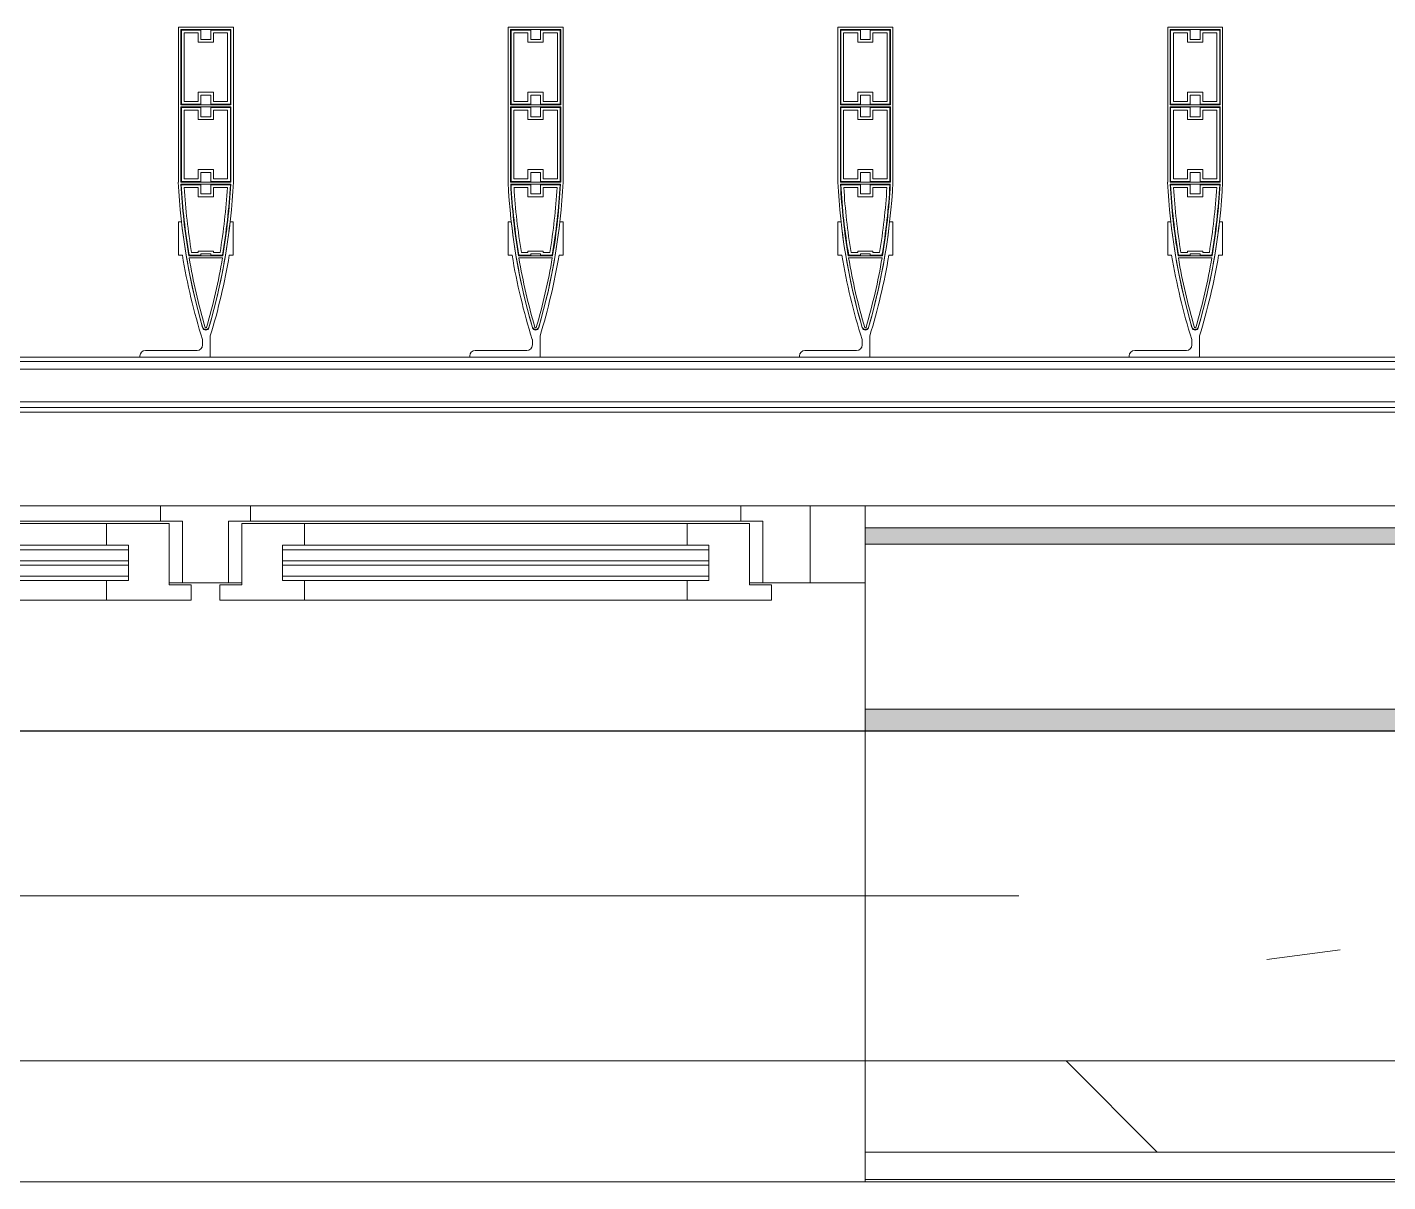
# Model space of a CAD drawing. Header units: millimetres. Extents: x 48966 to 155647, y -43515 to 26217.
# Drawn here: x 73069 to 74307, y 23457 to 24507 of the extents above; entities that cross this region are included whole.
import ezdxf

# ---------------------------------------------------------------- set-up
doc = ezdxf.new("R2010")
doc.units = ezdxf.units.MM
doc.linetypes.add('Осевые', pattern=[6350, 1270, -952.5, 3175, -952.5])
doc.linetypes.add('Сверху', pattern=[793.75, 476.25, -317.5])
for name, color, linetype, lineweight in [('Каркас_Импост', 7, 'Continuous', 9), ('Обобщенные модели', 7, 'Continuous', 9), ('Обобщенные модели-1', 7, 'Continuous', 18), ('Общие ребра', 7, 'Continuous', 9), ('Окна', 7, 'Continuous', 9), ('Окна-2', 7, 'Сверху', 9), ('Оси-2', 7, 'Осевые', 9), ('Остекление', 7, 'Continuous', 9), ('Перекрытия', 7, 'Continuous', 9), ('Стены', 7, 'Continuous', 9), ('Стены-1', 7, 'Continuous', 18), ('Штриховка разреза-1', 7, 'Continuous', 9)]:
    doc.layers.add(name, color=color, linetype=linetype, lineweight=lineweight)
doc.layers.add('Окна-1', color=7, linetype='Continuous', lineweight=9, true_color=0x804000)
doc.layers.add('Штриховка разреза-2', color=7, linetype='Continuous', lineweight=9, true_color=0x787878)
pattern_1 = [(0, (0, 0), (812.8, 203.2), [67.056, -542.544, 67.056, -542.544, -3251.2]), (0, (0, 0), (812.8, 203.2), [-1219.2, 67.056, -1152.144, 67.056, -542.544, -1422.4]), (0, (0, 0), (812.8, 203.2), [-3048, 67.056, -339.344, 67.056, -948.944]), (120, (304.8, 101.6), (-582.37636, 602.30545), [67.056, -542.544, 67.056, -542.544, -3251.2]), (120, (304.8, 101.6), (-582.37636, 602.30545), [-1219.2, 67.056, -1152.144, 67.056, -542.544, -1422.4]), (120, (304.8, 101.6), (-582.37636, 602.30545), [-3048, 67.056, -339.344, 67.056, -948.944]), (240, (406.4, 508), (-230.42364, -805.50545), [67.056, -542.544, 67.056, -542.544, -3251.2]), (240, (406.4, 508), (-230.42364, -805.50545), [-1219.2, 67.056, -1152.144, 67.056, -542.544, -1422.4]), (240, (406.4, 508), (-230.42364, -805.50545), [-3048, 67.056, -339.344, 67.056, -948.944])]

# ---------------------------------------------------------------- blocks, each defined once
blk = doc.blocks.new('Обвязочная балка 1 - Обвязочная балка 1-1451838-План 5-го этажа на отм_ _12_600')
at = {"layer": 'Обобщенные модели'}
for p, q in [((116781.7, 24196.1), (60831.6, 24196.1)), ((60831.6, 24166.3), (116781.7, 24166.3))]:
    blk.add_line(p, q, dxfattribs=at)
at = {"layer": 'Обобщенные модели-1'}
for p, q in [((116781.7, 24207.1), (60831.6, 24207.1)), ((60831.6, 24203.1), (116781.7, 24203.1)), ((116781.7, 24161.1), (60831.6, 24161.1)), ((60831.6, 24157.1), (116781.7, 24157.1))]:
    blk.add_line(p, q, dxfattribs=at)
blk = doc.blocks.new('Профиль ламели30 - Профиль ламели-1459959-План 5-го этажа на отм_ _12_600')
at = {"layer": 'Обобщенные модели-1'}
for p, q in [((70906.9, 24507.1), (70906.9, 24366.2)), ((70956.9, 24507.1), (70906.9, 24507.1)), ((70909.1, 24436.5), (70909.1, 24504.9)), ((70909.1, 24504.9), (70954.7, 24504.9)), ((70927.4, 24504.4), (70909.6, 24504.4)), ((70909.6, 24504.4), (70909.6, 24437)), ((70912.1, 24439.5), (70912.1, 24501.9)), ((70912.1, 24501.9), (70924.9, 24501.9)), ((70924.9, 24501.9), (70924.9, 24493.5)), ((70927.4, 24496), (70927.4, 24504.4)), ((70936.3, 24496), (70927.4, 24496)), ((70954.2, 24504.4), (70936.3, 24504.4)), ((70936.3, 24504.4), (70936.3, 24496)), ((70938.8, 24493.5), (70938.8, 24501.9)), ((70938.8, 24501.9), (70951.7, 24501.9)), ((70951.7, 24501.9), (70951.7, 24439.5)), ((70954.2, 24437), (70954.2, 24504.4)), ((70954.7, 24504.9), (70954.7, 24436.5)), ((70956.9, 24366.2), (70956.9, 24507.1)), ((70924.9, 24493.5), (70938.8, 24493.5)), ((70938.8, 24447.9), (70924.9, 24447.9)), ((70924.9, 24447.9), (70924.9, 24439.5)), ((70938.8, 24439.5), (70938.8, 24447.9)), ((70954.7, 24436.5), (70909.1, 24436.5)), ((70909.1, 24434.6), (70954.7, 24434.6)), ((70909.1, 24366.2), (70909.1, 24434.6)), ((70909.6, 24437), (70927.4, 24437)), ((70927.4, 24434.1), (70909.6, 24434.1)), ((70909.6, 24434.1), (70909.6, 24366.7)), ((70924.9, 24439.5), (70912.1, 24439.5)), ((70927.4, 24437), (70927.4, 24445.4)), ((70927.4, 24445.4), (70936.3, 24445.4)), ((70927.4, 24425.7), (70927.4, 24434.1)), ((70936.3, 24445.4), (70936.3, 24437)), ((70936.3, 24437), (70954.2, 24437)), ((70954.2, 24434.1), (70936.3, 24434.1)), ((70936.3, 24434.1), (70936.3, 24425.7)), ((70951.7, 24439.5), (70938.8, 24439.5)), ((70954.2, 24366.7), (70954.2, 24434.1)), ((70954.7, 24434.6), (70954.7, 24366.2)), ((70912.1, 24369.2), (70912.1, 24431.6)), ((70912.1, 24431.6), (70924.9, 24431.6)), ((70924.9, 24431.6), (70924.9, 24423.2)), ((70924.9, 24423.2), (70938.8, 24423.2)), ((70936.3, 24425.7), (70927.4, 24425.7)), ((70938.8, 24423.2), (70938.8, 24431.6)), ((70938.8, 24431.6), (70951.7, 24431.6)), ((70951.7, 24431.6), (70951.7, 24369.2)), ((70938.8, 24377.6), (70924.9, 24377.6)), ((70924.9, 24377.6), (70924.9, 24369.2)), ((70927.4, 24366.7), (70927.4, 24375.1)), ((70927.4, 24375.1), (70936.3, 24375.1)), ((70936.3, 24375.1), (70936.3, 24366.7)), ((70938.8, 24369.2), (70938.8, 24377.6)), ((70954.7, 24366.2), (70909.1, 24366.2)), ((70909.1, 24364.3), (70954.6, 24364.3)), ((70909.6, 24366.7), (70927.4, 24366.7)), ((70927.4, 24363.8), (70909.6, 24363.8)), ((70924.9, 24369.2), (70912.1, 24369.2)), ((70912.2, 24361.3), (70924.9, 24361.3)), ((70924.9, 24361.3), (70924.9, 24352.9)), ((70927.4, 24355.4), (70927.4, 24363.8)), ((70936.3, 24366.7), (70954.2, 24366.7)), ((70954.2, 24363.8), (70936.3, 24363.8)), ((70936.3, 24363.8), (70936.3, 24355.4)), ((70951.7, 24369.2), (70938.8, 24369.2)), ((70938.8, 24352.9), (70938.8, 24361.3)), ((70938.8, 24361.3), (70951.5, 24361.3)), ((70924.9, 24352.9), (70938.8, 24352.9)), ((70936.3, 24355.4), (70927.4, 24355.4)), ((70909.8, 24330.1), (70906.9, 24330.1)), ((70906.9, 24330.1), (70906.9, 24299.7)), ((70956.8, 24330.1), (70953.9, 24330.1)), ((70956.8, 24299.7), (70956.8, 24330.1)), ((70906.9, 24299.7), (70910.5, 24299.7)), ((70947.4, 24299.2), (70916.3, 24299.2)), ((70916.6, 24297.3), (70947.1, 24297.3)), ((70916.8, 24299.7), (70927.4, 24299.7)), ((70924.9, 24302.2), (70918.9, 24302.2)), ((70938.8, 24303.5), (70924.9, 24303.5)), ((70924.9, 24303.5), (70924.9, 24302.2)), ((70927.4, 24299.7), (70927.4, 24301)), ((70927.4, 24301), (70936.3, 24301)), ((70936.3, 24301), (70936.3, 24299.7)), ((70936.3, 24299.7), (70946.9, 24299.7)), ((70938.8, 24302.2), (70938.8, 24303.5)), ((70944.8, 24302.2), (70938.8, 24302.2)), ((70953.2, 24299.7), (70956.8, 24299.7)), ((70928.9, 24223), (70928.9, 24218.1)), ((70935.9, 24207.1), (70935.9, 24226.3)), ((70923.9, 24213.1), (70876.9, 24213.1)), ((70871.9, 24208.1), (70871.9, 24207.1)), ((70871.9, 24207.1), (70935.9, 24207.1))]:
    blk.add_line(p, q, dxfattribs=at)
for centre, radius, start, end in [((71480.6, 24394.6), 574.5, 182.8338, 196.2258), ((71480.7, 24394.3), 572.3, 183.0109, 189.5715), ((71480.4, 24395.9), 571.8, 183.2193, 189.6867), ((71480.5, 24395.6), 569.3, 183.4571, 189.4457), ((70383.1, 24394.6), 574.5, 343.7742, 357.1662), ((70383.2, 24395.6), 569.3, 350.5543, 356.5429), ((70383.3, 24395.9), 571.8, 350.3133, 356.7807), ((70383, 24394.3), 572.3, 350.4285, 356.9891), ((71480.6, 24394.6), 574.5, 186.4465, 196.2576), ((70383.1, 24394.6), 574.5, 343.7424, 353.5535), ((71477.1, 24394.6), 574.5, 189.5084, 197.3712), ((71449, 24386.8), 539.8, 189.5428, 196.4344), ((70414.7, 24386.8), 539.8, 343.5656, 350.4572), ((70386.6, 24394.6), 574.5, 342.9661, 350.4916), ((70931.9, 24235.1), 3, 200, 340), ((70931.9, 24234.5), 2.84, 196.2576, 343.7424), ((70931.9, 24234.2), 0.645, 196.4344, 343.5656), ((70876.9, 24208.1), 5, 90, 180), ((70923.9, 24218.1), 5, 270, 0)]:
    blk.add_arc(centre, radius, start, end, dxfattribs=at)
blk = doc.blocks.new('Профиль ламели31 - Профиль ламели-1460224-План 5-го этажа на отм_ _12_600')
at = {"layer": 'Обобщенные модели-1'}
for p, q in [((71206.9, 24507.1), (71206.9, 24366.2)), ((71256.9, 24507.1), (71206.9, 24507.1)), ((71209.1, 24436.5), (71209.1, 24504.9)), ((71209.1, 24504.9), (71254.7, 24504.9)), ((71227.4, 24504.4), (71209.6, 24504.4)), ((71209.6, 24504.4), (71209.6, 24437)), ((71212.1, 24439.5), (71212.1, 24501.9)), ((71212.1, 24501.9), (71224.9, 24501.9)), ((71224.9, 24501.9), (71224.9, 24493.5)), ((71227.4, 24496), (71227.4, 24504.4)), ((71236.3, 24496), (71227.4, 24496)), ((71254.2, 24504.4), (71236.3, 24504.4)), ((71236.3, 24504.4), (71236.3, 24496)), ((71238.8, 24493.5), (71238.8, 24501.9)), ((71238.8, 24501.9), (71251.7, 24501.9)), ((71251.7, 24501.9), (71251.7, 24439.5)), ((71254.2, 24437), (71254.2, 24504.4)), ((71254.7, 24504.9), (71254.7, 24436.5)), ((71256.9, 24366.2), (71256.9, 24507.1)), ((71224.9, 24493.5), (71238.8, 24493.5)), ((71238.8, 24447.9), (71224.9, 24447.9)), ((71224.9, 24447.9), (71224.9, 24439.5)), ((71238.8, 24439.5), (71238.8, 24447.9)), ((71254.7, 24436.5), (71209.1, 24436.5)), ((71209.1, 24434.6), (71254.7, 24434.6)), ((71209.1, 24366.2), (71209.1, 24434.6)), ((71209.6, 24437), (71227.4, 24437)), ((71227.4, 24434.1), (71209.6, 24434.1)), ((71209.6, 24434.1), (71209.6, 24366.7)), ((71224.9, 24439.5), (71212.1, 24439.5)), ((71227.4, 24437), (71227.4, 24445.4)), ((71227.4, 24445.4), (71236.3, 24445.4)), ((71227.4, 24425.7), (71227.4, 24434.1)), ((71236.3, 24445.4), (71236.3, 24437)), ((71236.3, 24437), (71254.2, 24437)), ((71254.2, 24434.1), (71236.3, 24434.1)), ((71236.3, 24434.1), (71236.3, 24425.7)), ((71251.7, 24439.5), (71238.8, 24439.5)), ((71254.2, 24366.7), (71254.2, 24434.1)), ((71254.7, 24434.6), (71254.7, 24366.2)), ((71212.1, 24369.2), (71212.1, 24431.6)), ((71212.1, 24431.6), (71224.9, 24431.6)), ((71224.9, 24431.6), (71224.9, 24423.2)), ((71224.9, 24423.2), (71238.8, 24423.2)), ((71236.3, 24425.7), (71227.4, 24425.7)), ((71238.8, 24423.2), (71238.8, 24431.6)), ((71238.8, 24431.6), (71251.7, 24431.6)), ((71251.7, 24431.6), (71251.7, 24369.2)), ((71238.8, 24377.6), (71224.9, 24377.6)), ((71224.9, 24377.6), (71224.9, 24369.2)), ((71227.4, 24366.7), (71227.4, 24375.1)), ((71227.4, 24375.1), (71236.3, 24375.1)), ((71236.3, 24375.1), (71236.3, 24366.7)), ((71238.8, 24369.2), (71238.8, 24377.6)), ((71254.7, 24366.2), (71209.1, 24366.2)), ((71209.1, 24364.3), (71254.6, 24364.3)), ((71209.6, 24366.7), (71227.4, 24366.7)), ((71227.4, 24363.8), (71209.6, 24363.8)), ((71224.9, 24369.2), (71212.1, 24369.2)), ((71212.2, 24361.3), (71224.9, 24361.3)), ((71224.9, 24361.3), (71224.9, 24352.9)), ((71227.4, 24355.4), (71227.4, 24363.8)), ((71236.3, 24366.7), (71254.2, 24366.7)), ((71254.2, 24363.8), (71236.3, 24363.8)), ((71236.3, 24363.8), (71236.3, 24355.4)), ((71251.7, 24369.2), (71238.8, 24369.2)), ((71238.8, 24352.9), (71238.8, 24361.3)), ((71238.8, 24361.3), (71251.5, 24361.3)), ((71224.9, 24352.9), (71238.8, 24352.9)), ((71236.3, 24355.4), (71227.4, 24355.4)), ((71209.8, 24330.1), (71206.9, 24330.1)), ((71206.9, 24330.1), (71206.9, 24299.7)), ((71256.8, 24330.1), (71253.9, 24330.1)), ((71256.8, 24299.7), (71256.8, 24330.1)), ((71206.9, 24299.7), (71210.5, 24299.7)), ((71247.4, 24299.2), (71216.3, 24299.2)), ((71216.6, 24297.3), (71247.1, 24297.3)), ((71216.8, 24299.7), (71227.4, 24299.7)), ((71224.9, 24302.2), (71218.9, 24302.2)), ((71238.8, 24303.5), (71224.9, 24303.5)), ((71224.9, 24303.5), (71224.9, 24302.2)), ((71227.4, 24299.7), (71227.4, 24301)), ((71227.4, 24301), (71236.3, 24301)), ((71236.3, 24301), (71236.3, 24299.7)), ((71236.3, 24299.7), (71246.9, 24299.7)), ((71238.8, 24302.2), (71238.8, 24303.5)), ((71244.8, 24302.2), (71238.8, 24302.2)), ((71253.2, 24299.7), (71256.8, 24299.7)), ((71228.9, 24223), (71228.9, 24218.1)), ((71235.9, 24207.1), (71235.9, 24226.3)), ((71223.9, 24213.1), (71176.9, 24213.1)), ((71171.9, 24208.1), (71171.9, 24207.1)), ((71171.9, 24207.1), (71235.9, 24207.1))]:
    blk.add_line(p, q, dxfattribs=at)
for centre, radius, start, end in [((71780.6, 24394.6), 574.5, 182.8338, 196.2258), ((71780.7, 24394.3), 572.3, 183.0109, 189.5715), ((71780.4, 24395.9), 571.8, 183.2193, 189.6867), ((71780.5, 24395.6), 569.3, 183.4571, 189.4457), ((70683.1, 24394.6), 574.5, 343.7742, 357.1662), ((70683.2, 24395.6), 569.3, 350.5543, 356.5429), ((70683.3, 24395.9), 571.8, 350.3133, 356.7807), ((70683, 24394.3), 572.3, 350.4285, 356.9891), ((71780.6, 24394.6), 574.5, 186.4465, 196.2576), ((70683.1, 24394.6), 574.5, 343.7424, 353.5535), ((71777.1, 24394.6), 574.5, 189.5084, 197.3712), ((71749, 24386.8), 539.8, 189.5428, 196.4344), ((70714.7, 24386.8), 539.8, 343.5656, 350.4572), ((70686.6, 24394.6), 574.5, 342.9661, 350.4916), ((71231.9, 24235.1), 3, 200, 340), ((71231.9, 24234.5), 2.84, 196.2576, 343.7424), ((71231.9, 24234.2), 0.645, 196.4344, 343.5656), ((71176.9, 24208.1), 5, 90, 180), ((71223.9, 24218.1), 5, 270, 0)]:
    blk.add_arc(centre, radius, start, end, dxfattribs=at)
blk = doc.blocks.new('Профиль ламели32 - Профиль ламели-1460489-План 5-го этажа на отм_ _12_600')
at = {"layer": 'Обобщенные модели-1'}
for p, q in [((71506.9, 24507.1), (71506.9, 24366.2)), ((71556.9, 24507.1), (71506.9, 24507.1)), ((71509.1, 24436.5), (71509.1, 24504.9)), ((71509.1, 24504.9), (71554.7, 24504.9)), ((71527.4, 24504.4), (71509.6, 24504.4)), ((71509.6, 24504.4), (71509.6, 24437)), ((71512.1, 24439.5), (71512.1, 24501.9)), ((71512.1, 24501.9), (71524.9, 24501.9)), ((71524.9, 24501.9), (71524.9, 24493.5)), ((71527.4, 24496), (71527.4, 24504.4)), ((71536.3, 24496), (71527.4, 24496)), ((71554.2, 24504.4), (71536.3, 24504.4)), ((71536.3, 24504.4), (71536.3, 24496)), ((71538.8, 24493.5), (71538.8, 24501.9)), ((71538.8, 24501.9), (71551.7, 24501.9)), ((71551.7, 24501.9), (71551.7, 24439.5)), ((71554.2, 24437), (71554.2, 24504.4)), ((71554.7, 24504.9), (71554.7, 24436.5)), ((71556.9, 24366.2), (71556.9, 24507.1)), ((71524.9, 24493.5), (71538.8, 24493.5)), ((71538.8, 24447.9), (71524.9, 24447.9)), ((71524.9, 24447.9), (71524.9, 24439.5)), ((71538.8, 24439.5), (71538.8, 24447.9)), ((71554.7, 24436.5), (71509.1, 24436.5)), ((71509.1, 24434.6), (71554.7, 24434.6)), ((71509.1, 24366.2), (71509.1, 24434.6)), ((71509.6, 24437), (71527.4, 24437)), ((71527.4, 24434.1), (71509.6, 24434.1)), ((71509.6, 24434.1), (71509.6, 24366.7)), ((71524.9, 24439.5), (71512.1, 24439.5)), ((71527.4, 24437), (71527.4, 24445.4)), ((71527.4, 24445.4), (71536.3, 24445.4)), ((71527.4, 24425.7), (71527.4, 24434.1)), ((71536.3, 24445.4), (71536.3, 24437)), ((71536.3, 24437), (71554.2, 24437)), ((71554.2, 24434.1), (71536.3, 24434.1)), ((71536.3, 24434.1), (71536.3, 24425.7)), ((71551.7, 24439.5), (71538.8, 24439.5)), ((71554.2, 24366.7), (71554.2, 24434.1)), ((71554.7, 24434.6), (71554.7, 24366.2)), ((71512.1, 24369.2), (71512.1, 24431.6)), ((71512.1, 24431.6), (71524.9, 24431.6)), ((71524.9, 24431.6), (71524.9, 24423.2)), ((71524.9, 24423.2), (71538.8, 24423.2)), ((71536.3, 24425.7), (71527.4, 24425.7)), ((71538.8, 24423.2), (71538.8, 24431.6)), ((71538.8, 24431.6), (71551.7, 24431.6)), ((71551.7, 24431.6), (71551.7, 24369.2)), ((71538.8, 24377.6), (71524.9, 24377.6)), ((71524.9, 24377.6), (71524.9, 24369.2)), ((71527.4, 24366.7), (71527.4, 24375.1)), ((71527.4, 24375.1), (71536.3, 24375.1)), ((71536.3, 24375.1), (71536.3, 24366.7)), ((71538.8, 24369.2), (71538.8, 24377.6)), ((71554.7, 24366.2), (71509.1, 24366.2)), ((71509.1, 24364.3), (71554.6, 24364.3)), ((71509.6, 24366.7), (71527.4, 24366.7)), ((71527.4, 24363.8), (71509.6, 24363.8)), ((71524.9, 24369.2), (71512.1, 24369.2)), ((71512.2, 24361.3), (71524.9, 24361.3)), ((71524.9, 24361.3), (71524.9, 24352.9)), ((71527.4, 24355.4), (71527.4, 24363.8)), ((71536.3, 24366.7), (71554.2, 24366.7)), ((71554.2, 24363.8), (71536.3, 24363.8)), ((71536.3, 24363.8), (71536.3, 24355.4)), ((71551.7, 24369.2), (71538.8, 24369.2)), ((71538.8, 24352.9), (71538.8, 24361.3)), ((71538.8, 24361.3), (71551.5, 24361.3)), ((71524.9, 24352.9), (71538.8, 24352.9)), ((71536.3, 24355.4), (71527.4, 24355.4)), ((71509.8, 24330.1), (71506.9, 24330.1)), ((71506.9, 24330.1), (71506.9, 24299.7)), ((71556.8, 24330.1), (71553.9, 24330.1)), ((71556.8, 24299.7), (71556.8, 24330.1)), ((71506.9, 24299.7), (71510.5, 24299.7)), ((71547.4, 24299.2), (71516.3, 24299.2)), ((71516.6, 24297.3), (71547.1, 24297.3)), ((71516.8, 24299.7), (71527.4, 24299.7)), ((71524.9, 24302.2), (71518.9, 24302.2)), ((71538.8, 24303.5), (71524.9, 24303.5)), ((71524.9, 24303.5), (71524.9, 24302.2)), ((71527.4, 24299.7), (71527.4, 24301)), ((71527.4, 24301), (71536.3, 24301)), ((71536.3, 24301), (71536.3, 24299.7)), ((71536.3, 24299.7), (71546.9, 24299.7)), ((71538.8, 24302.2), (71538.8, 24303.5)), ((71544.8, 24302.2), (71538.8, 24302.2)), ((71553.2, 24299.7), (71556.8, 24299.7)), ((71528.9, 24223), (71528.9, 24218.1)), ((71535.9, 24207.1), (71535.9, 24226.3)), ((71523.9, 24213.1), (71476.9, 24213.1)), ((71471.9, 24208.1), (71471.9, 24207.1)), ((71471.9, 24207.1), (71535.9, 24207.1))]:
    blk.add_line(p, q, dxfattribs=at)
for centre, radius, start, end in [((72080.6, 24394.6), 574.5, 182.8338, 196.2258), ((72080.7, 24394.3), 572.3, 183.0109, 189.5715), ((72080.4, 24395.9), 571.8, 183.2193, 189.6867), ((72080.5, 24395.6), 569.3, 183.4571, 189.4457), ((70983.1, 24394.6), 574.5, 343.7742, 357.1662), ((70983.2, 24395.6), 569.3, 350.5543, 356.5429), ((70983.3, 24395.9), 571.8, 350.3133, 356.7807), ((70983, 24394.3), 572.3, 350.4285, 356.9891), ((72080.6, 24394.6), 574.5, 186.4465, 196.2576), ((70983.1, 24394.6), 574.5, 343.7424, 353.5535), ((72077.1, 24394.6), 574.5, 189.5084, 197.3712), ((72049, 24386.8), 539.8, 189.5428, 196.4344), ((71014.7, 24386.8), 539.8, 343.5656, 350.4572), ((70986.6, 24394.6), 574.5, 342.9661, 350.4916), ((71531.9, 24235.1), 3, 200, 340), ((71531.9, 24234.5), 2.84, 196.2576, 343.7424), ((71531.9, 24234.2), 0.645, 196.4344, 343.5656), ((71476.9, 24208.1), 5, 90, 180), ((71523.9, 24218.1), 5, 270, 0)]:
    blk.add_arc(centre, radius, start, end, dxfattribs=at)
blk = doc.blocks.new('Профиль ламели33 - Профиль ламели-1460754-План 5-го этажа на отм_ _12_600')
at = {"layer": 'Обобщенные модели-1'}
for p, q in [((71806.9, 24507.1), (71806.9, 24366.2)), ((71856.9, 24507.1), (71806.9, 24507.1)), ((71809.1, 24436.5), (71809.1, 24504.9)), ((71809.1, 24504.9), (71854.7, 24504.9)), ((71827.4, 24504.4), (71809.6, 24504.4)), ((71809.6, 24504.4), (71809.6, 24437)), ((71812.1, 24439.5), (71812.1, 24501.9)), ((71812.1, 24501.9), (71824.9, 24501.9)), ((71824.9, 24501.9), (71824.9, 24493.5)), ((71827.4, 24496), (71827.4, 24504.4)), ((71836.3, 24496), (71827.4, 24496)), ((71854.2, 24504.4), (71836.3, 24504.4)), ((71836.3, 24504.4), (71836.3, 24496)), ((71838.8, 24493.5), (71838.8, 24501.9)), ((71838.8, 24501.9), (71851.7, 24501.9)), ((71851.7, 24501.9), (71851.7, 24439.5)), ((71854.2, 24437), (71854.2, 24504.4)), ((71854.7, 24504.9), (71854.7, 24436.5)), ((71856.9, 24366.2), (71856.9, 24507.1)), ((71824.9, 24493.5), (71838.8, 24493.5)), ((71838.8, 24447.9), (71824.9, 24447.9)), ((71824.9, 24447.9), (71824.9, 24439.5)), ((71838.8, 24439.5), (71838.8, 24447.9)), ((71854.7, 24436.5), (71809.1, 24436.5)), ((71809.1, 24434.6), (71854.7, 24434.6)), ((71809.1, 24366.2), (71809.1, 24434.6)), ((71809.6, 24437), (71827.4, 24437)), ((71827.4, 24434.1), (71809.6, 24434.1)), ((71809.6, 24434.1), (71809.6, 24366.7)), ((71824.9, 24439.5), (71812.1, 24439.5)), ((71827.4, 24437), (71827.4, 24445.4)), ((71827.4, 24445.4), (71836.3, 24445.4)), ((71827.4, 24425.7), (71827.4, 24434.1)), ((71836.3, 24445.4), (71836.3, 24437)), ((71836.3, 24437), (71854.2, 24437)), ((71854.2, 24434.1), (71836.3, 24434.1)), ((71836.3, 24434.1), (71836.3, 24425.7)), ((71851.7, 24439.5), (71838.8, 24439.5)), ((71854.2, 24366.7), (71854.2, 24434.1)), ((71854.7, 24434.6), (71854.7, 24366.2)), ((71812.1, 24369.2), (71812.1, 24431.6)), ((71812.1, 24431.6), (71824.9, 24431.6)), ((71824.9, 24431.6), (71824.9, 24423.2)), ((71824.9, 24423.2), (71838.8, 24423.2)), ((71836.3, 24425.7), (71827.4, 24425.7)), ((71838.8, 24423.2), (71838.8, 24431.6)), ((71838.8, 24431.6), (71851.7, 24431.6)), ((71851.7, 24431.6), (71851.7, 24369.2)), ((71838.8, 24377.6), (71824.9, 24377.6)), ((71824.9, 24377.6), (71824.9, 24369.2)), ((71827.4, 24366.7), (71827.4, 24375.1)), ((71827.4, 24375.1), (71836.3, 24375.1)), ((71836.3, 24375.1), (71836.3, 24366.7)), ((71838.8, 24369.2), (71838.8, 24377.6)), ((71854.7, 24366.2), (71809.1, 24366.2)), ((71809.1, 24364.3), (71854.6, 24364.3)), ((71809.6, 24366.7), (71827.4, 24366.7)), ((71827.4, 24363.8), (71809.6, 24363.8)), ((71824.9, 24369.2), (71812.1, 24369.2)), ((71812.2, 24361.3), (71824.9, 24361.3)), ((71824.9, 24361.3), (71824.9, 24352.9)), ((71827.4, 24355.4), (71827.4, 24363.8)), ((71836.3, 24366.7), (71854.2, 24366.7)), ((71854.2, 24363.8), (71836.3, 24363.8)), ((71836.3, 24363.8), (71836.3, 24355.4)), ((71851.7, 24369.2), (71838.8, 24369.2)), ((71838.8, 24352.9), (71838.8, 24361.3)), ((71838.8, 24361.3), (71851.5, 24361.3)), ((71824.9, 24352.9), (71838.8, 24352.9)), ((71836.3, 24355.4), (71827.4, 24355.4)), ((71809.8, 24330.1), (71806.9, 24330.1)), ((71806.9, 24330.1), (71806.9, 24299.7)), ((71856.8, 24330.1), (71853.9, 24330.1)), ((71856.8, 24299.7), (71856.8, 24330.1)), ((71806.9, 24299.7), (71810.5, 24299.7)), ((71847.4, 24299.2), (71816.3, 24299.2)), ((71816.6, 24297.3), (71847.1, 24297.3)), ((71816.8, 24299.7), (71827.4, 24299.7)), ((71824.9, 24302.2), (71818.9, 24302.2)), ((71838.8, 24303.5), (71824.9, 24303.5)), ((71824.9, 24303.5), (71824.9, 24302.2)), ((71827.4, 24299.7), (71827.4, 24301)), ((71827.4, 24301), (71836.3, 24301)), ((71836.3, 24301), (71836.3, 24299.7)), ((71836.3, 24299.7), (71846.9, 24299.7)), ((71838.8, 24302.2), (71838.8, 24303.5)), ((71844.8, 24302.2), (71838.8, 24302.2)), ((71853.2, 24299.7), (71856.8, 24299.7)), ((71828.9, 24223), (71828.9, 24218.1)), ((71835.9, 24207.1), (71835.9, 24226.3)), ((71823.9, 24213.1), (71776.9, 24213.1)), ((71771.9, 24208.1), (71771.9, 24207.1)), ((71771.9, 24207.1), (71835.9, 24207.1))]:
    blk.add_line(p, q, dxfattribs=at)
for centre, radius, start, end in [((72380.6, 24394.6), 574.5, 182.8338, 196.2258), ((72380.7, 24394.3), 572.3, 183.0109, 189.5715), ((72380.4, 24395.9), 571.8, 183.2193, 189.6867), ((72380.5, 24395.6), 569.3, 183.4571, 189.4457), ((71283.1, 24394.6), 574.5, 343.7742, 357.1662), ((71283.2, 24395.6), 569.3, 350.5543, 356.5429), ((71283.3, 24395.9), 571.8, 350.3133, 356.7807), ((71283, 24394.3), 572.3, 350.4285, 356.9891), ((72380.6, 24394.6), 574.5, 186.4465, 196.2576), ((71283.1, 24394.6), 574.5, 343.7424, 353.5535), ((72377.1, 24394.6), 574.5, 189.5084, 197.3712), ((72349, 24386.8), 539.8, 189.5428, 196.4344), ((71314.7, 24386.8), 539.8, 343.5656, 350.4572), ((71286.6, 24394.6), 574.5, 342.9661, 350.4916), ((71831.9, 24235.1), 3, 200, 340), ((71831.9, 24234.5), 2.84, 196.2576, 343.7424), ((71831.9, 24234.2), 0.645, 196.4344, 343.5656), ((71776.9, 24208.1), 5, 90, 180), ((71823.9, 24218.1), 5, 270, 0)]:
    blk.add_arc(centre, radius, start, end, dxfattribs=at)
blk = doc.blocks.new('Окно 2-Распашное - Один переплет с многокамерным стеклопакетом - 30674-99 - ОК-1 1200-1800-V49-План 5-го этажа на отм_ _12_600')
at = {"layer": 'Каркас_Импост'}
for p, q in [((-550, 102.5), (-550, 32.5)), ((-487, 102.5), (-550, 102.5)), ((-487, 88.5), (-487, 102.5)), ((-487, 102.5), (-41, 102.5)), ((-487, 88.5), (-487, 102.5)), ((41, 102.5), (-41, 102.5)), ((-41, 102.5), (-41, 88.5)), ((-41, 88.5), (-41, 102.5)), ((41, 88.5), (41, 102.5)), ((41, 102.5), (487, 102.5)), ((41, 102.5), (41, 88.5)), ((550, 102.5), (487, 102.5)), ((487, 102.5), (487, 88.5)), ((487, 102.5), (487, 88.5)), ((550, 32.5), (550, 102.5)), ((-507, 32.5), (-507, 88.5)), ((-507, 88.5), (-487, 88.5)), ((-21, 88.5), (-507, 88.5)), ((-507, 32.5), (-507, 88.5)), ((-41, 88.5), (-487, 88.5)), ((-41, 88.5), (-21, 88.5)), ((-21, 88.5), (-21, 32.5)), ((-21, 32.5), (-21, 88.5)), ((21, 32.5), (21, 88.5)), ((21, 88.5), (41, 88.5)), ((21, 88.5), (21, 32.5)), ((507, 88.5), (21, 88.5)), ((487, 88.5), (41, 88.5)), ((487, 88.5), (507, 88.5)), ((507, 88.5), (507, 32.5)), ((507, 88.5), (507, 32.5)), ((-438, 86.5), (-495, 86.5)), ((-495, 86.5), (-495, 30.5)), ((-438, 66.5), (-438, 86.5)), ((-90, 86.5), (-438, 86.5)), ((-438, 86.5), (-438, 66.5)), ((-33, 86.5), (-90, 86.5)), ((-90, 86.5), (-90, 66.5)), ((-90, 86.5), (-90, 66.5)), ((-33, 30.5), (-33, 86.5)), ((90, 86.5), (33, 86.5)), ((33, 86.5), (33, 30.5)), ((90, 66.5), (90, 86.5)), ((90, 66.5), (90, 86.5)), ((438, 86.5), (90, 86.5)), ((438, 86.5), (438, 66.5)), ((495, 86.5), (438, 86.5)), ((438, 66.5), (438, 86.5)), ((495, 30.5), (495, 86.5)), ((-458, 34.5), (-458, 66.5)), ((-458, 66.5), (-438, 66.5)), ((-70, 66.5), (-458, 66.5)), ((-458, 66.5), (-458, 34.5)), ((-438, 66.5), (-90, 66.5)), ((-90, 66.5), (-70, 66.5)), ((-70, 66.5), (-70, 34.5)), ((-70, 66.5), (-70, 34.5)), ((70, 34.5), (70, 66.5)), ((70, 66.5), (90, 66.5)), ((458, 66.5), (70, 66.5)), ((70, 34.5), (70, 66.5)), ((90, 66.5), (438, 66.5)), ((438, 66.5), (458, 66.5)), ((458, 66.5), (458, 34.5)), ((458, 34.5), (458, 66.5)), ((-550, 32.5), (-507, 32.5)), ((-495, 30.5), (-515, 30.5)), ((-515, 30.5), (-515, 16.5)), ((-495, 32.5), (-507, 32.5)), ((-438, 34.5), (-458, 34.5)), ((-458, 34.5), (-70, 34.5)), ((-438, 16.5), (-438, 34.5)), ((-90, 34.5), (-438, 34.5)), ((-438, 34.5), (-438, 16.5)), ((-70, 34.5), (-90, 34.5)), ((-90, 34.5), (-90, 16.5)), ((-90, 34.5), (-90, 16.5)), ((-21, 32.5), (-33, 32.5)), ((-13, 30.5), (-33, 30.5)), ((-21, 32.5), (21, 32.5)), ((-13, 16.5), (-13, 30.5)), ((33, 30.5), (13, 30.5)), ((13, 30.5), (13, 16.5)), ((33, 32.5), (21, 32.5)), ((90, 34.5), (70, 34.5)), ((70, 34.5), (458, 34.5)), ((90, 16.5), (90, 34.5)), ((90, 16.5), (90, 34.5)), ((438, 34.5), (90, 34.5)), ((458, 34.5), (438, 34.5)), ((438, 34.5), (438, 16.5)), ((438, 16.5), (438, 34.5)), ((507, 32.5), (495, 32.5)), ((515, 30.5), (495, 30.5)), ((507, 32.5), (550, 32.5)), ((515, 16.5), (515, 30.5)), ((-515, 16.5), (-438, 16.5)), ((-438, 16.5), (-90, 16.5)), ((-90, 16.5), (-13, 16.5)), ((13, 16.5), (90, 16.5)), ((90, 16.5), (438, 16.5)), ((438, 16.5), (515, 16.5))]:
    blk.add_line(p, q, dxfattribs=at)
at = {"layer": 'Окна'}
for p, q in [((-437.6, 102.5), (-487, 102.5)), ((-487, 102.5), (-474.6, 102.5)), ((-53.3, 102.5), (-41, 102.5)), ((53.3, 102.5), (41, 102.5)), ((438.2, 102.5), (487, 102.5)), ((487, 102.5), (474.8, 102.5)), ((-70, 62.5), (-458, 62.5)), ((-458, 52.5), (-458, 62.5)), ((-85, 62.5), (-443, 62.5)), ((-70, 62.5), (-70, 52.5)), ((70, 52.5), (70, 62.5)), ((458, 62.5), (70, 62.5)), ((443, 62.5), (85, 62.5)), ((458, 62.5), (458, 52.5)), ((-458, 52.5), (-70, 52.5)), ((-443, 52.5), (-85, 52.5)), ((70, 52.5), (458, 52.5)), ((85, 52.5), (443, 52.5)), ((-70, 48.5), (-458, 48.5)), ((-458, 38.5), (-458, 48.5)), ((-458, 38.5), (-70, 38.5)), ((-85, 48.5), (-443, 48.5)), ((-443, 38.5), (-85, 38.5)), ((-70, 48.5), (-70, 38.5)), ((70, 38.5), (70, 48.5)), ((458, 48.5), (70, 48.5)), ((70, 38.5), (458, 38.5)), ((443, 48.5), (85, 48.5)), ((85, 38.5), (443, 38.5)), ((458, 48.5), (458, 38.5))]:
    blk.add_line(p, q, dxfattribs=at)
at = {"layer": 'Окна-1'}
for p, q in [((-600, 102.5), (-600, 32.5)), ((-550, 102.5), (-600, 102.5)), ((-550, 32.5), (-550, 102.5)), ((550, 102.5), (-550, 102.5)), ((-550, 32.5), (-550, 102.5)), ((600, 102.5), (550, 102.5)), ((550, 102.5), (550, 32.5)), ((550, 32.5), (550, 102.5)), ((600, 32.5), (600, 102.5)), ((-600, 32.5), (-550, 32.5)), ((-550, 32.5), (-495, 32.5)), ((-33, 32.5), (33, 32.5)), ((495, 32.5), (550, 32.5)), ((550, 32.5), (600, 32.5))]:
    blk.add_line(p, q, dxfattribs=at)
at = {"layer": 'Остекление'}
for p, q in [((-70, 66.5), (-458, 66.5)), ((-458, 66.5), (-458, 62.5)), ((-458, 62.5), (-70, 62.5)), ((-70, 62.5), (-70, 66.5)), ((70, 66.5), (70, 62.5)), ((458, 66.5), (70, 66.5)), ((70, 62.5), (458, 62.5)), ((458, 62.5), (458, 66.5)), ((-70, 52.5), (-458, 52.5)), ((-458, 52.5), (-458, 48.5)), ((-70, 48.5), (-70, 52.5)), ((70, 52.5), (70, 48.5)), ((458, 52.5), (70, 52.5)), ((458, 48.5), (458, 52.5)), ((-458, 48.5), (-70, 48.5)), ((-70, 38.5), (-458, 38.5)), ((-458, 38.5), (-458, 34.5)), ((-70, 34.5), (-70, 38.5)), ((70, 48.5), (458, 48.5)), ((70, 38.5), (70, 34.5)), ((458, 38.5), (70, 38.5)), ((458, 34.5), (458, 38.5)), ((-458, 34.5), (-70, 34.5)), ((70, 34.5), (458, 34.5))]:
    blk.add_line(p, q, dxfattribs=at)
blk = doc.blocks.new('M_Окно-Квадратный проем - 1200 x 1800 mm-1791807-План 5-го этажа на отм_ _12_600')
at = {"layer": 'Окна'}
for p, q in [((-608.2, -150), (-608.2, 150)), ((591.8, 150), (591.8, -150))]:
    blk.add_line(p, q, dxfattribs=at)
at = {"layer": 'Окна-2'}
for p, q in [((-608.2, 150), (591.8, 150)), ((591.8, -150), (-608.2, -150))]:
    blk.add_line(p, q, dxfattribs=at)

msp = doc.modelspace()

# ---------------------------------------------------------------- hatches: boundary and pattern name
at = {"layer": 'Штриховка разреза-1'}
h = msp.add_hatch(dxfattribs=at)
h.set_pattern_fill('FP_8', color=256, style=0, pattern_type=2)
h.set_pattern_definition(pattern_1)
h.paths.add_polyline_path([(116556.5, 24036.9), (116808, 24036.9), (116808, 24051.9), (115831.6, 24051.9), (115831.6, 24036.9), (116140, 24036.9)], flags=0)
h.paths.add_polyline_path([(114474.1, 24036.9), (114631.6, 24036.9), (114631.6, 24051.9), (112231.6, 24051.9), (112231.6, 24036.9), (114057.7, 24036.9)], flags=0)
h.paths.add_polyline_path([(111031.6, 24036.9), (111031.6, 24051.9), (109831.6, 24051.9), (109831.6, 24036.9), (110725.9, 24036.9)], flags=0)
h.paths.add_polyline_path([(108227.2, 24036.9), (108631.6, 24036.9), (108631.6, 24051.9), (102631.6, 24051.9), (102631.6, 24036.9), (107810.7, 24036.9)], flags=0)
h.paths.add_polyline_path([(101147.2, 24036.9), (101431.6, 24036.9), (101431.6, 24051.9), (100231.6, 24051.9), (100231.6, 24036.9), (100730.8, 24036.9)], flags=0)
h.paths.add_polyline_path([(98648.5, 24036.9), (99031.6, 24036.9), (99031.6, 24051.9), (96631.6, 24051.9), (96631.6, 24036.9), (98232, 24036.9)], flags=0)
h.paths.add_polyline_path([(95431.6, 24036.9), (95431.6, 24051.9), (94231.6, 24051.9), (94231.6, 24036.9), (95316.7, 24036.9)], flags=0)
h.paths.add_polyline_path([(91985, 24036.9), (93031.6, 24036.9), (93031.6, 24051.9), (90631.6, 24051.9), (90631.6, 24036.9), (91568.5, 24036.9)], flags=0)
h.paths.add_polyline_path([(89431.6, 24036.9), (89431.6, 24051.9), (84631.6, 24051.9), (84631.6, 24036.9), (89069.7, 24036.9)], flags=0)
h.paths.add_polyline_path([(83431.6, 24036.9), (83431.6, 24051.9), (81031.6, 24051.9), (81031.6, 24036.9), (83239.2, 24036.9)], flags=0)
h.paths.add_polyline_path([(79491, 24036.9), (79831.6, 24036.9), (79831.6, 24051.9), (77431.6, 24051.9), (77431.6, 24036.9), (79074.6, 24036.9)], flags=0)
h.paths.add_polyline_path([(76231.6, 24036.9), (76231.6, 24051.9), (73831.6, 24051.9), (73831.6, 24036.9), (76159.3, 24036.9)], flags=0)
h.paths.add_polyline_path([(72411.1, 24036.9), (72631.6, 24036.9), (72631.6, 24051.9), (70231.6, 24051.9), (70231.6, 24036.9), (71994.7, 24036.9)], flags=0)
h.paths.add_polyline_path([(69031.6, 24036.9), (69031.6, 24051.9), (66631.7, 24051.9), (66631.7, 24036.9), (68662.9, 24036.9)], flags=0)
h.paths.add_polyline_path([(65331.2, 24036.9), (65431.7, 24036.9), (65431.7, 24051.9), (60906, 24051.9), (60906, 24036.9), (64914.8, 24036.9)], flags=0)
h = msp.add_hatch(dxfattribs=at)
h.set_pattern_fill('FP_9', color=256, style=0, pattern_type=2)
h.set_pattern_definition([(45, (0, 0), (-707.107, 707.107), []), (135, (0, 0), (-707.107, -707.107), [])])
h.paths.add_polyline_path([(116140, 23886.9), (116808, 23886.9), (116808, 24036.9), (115831.6, 24036.9), (115831.6, 23886.9)], flags=0)
h.paths.add_polyline_path([(114474.1, 23886.9), (114631.6, 23886.9), (114631.6, 24036.9), (112231.6, 24036.9), (112231.6, 23886.9), (114057.7, 23886.9)], flags=0)
h.paths.add_polyline_path([(110725.9, 23886.9), (111031.6, 23886.9), (111031.6, 24036.9), (109831.6, 24036.9), (109831.6, 23886.9), (110309.5, 23886.9)], flags=0)
h.paths.add_polyline_path([(108631.6, 23886.9), (108631.6, 24036.9), (102631.6, 24036.9), (102631.6, 23886.9), (108227.2, 23886.9)], flags=0)
h.paths.add_polyline_path([(100231.6, 23886.9), (101431.6, 23886.9), (101431.6, 24036.9), (100231.6, 24036.9), (100231.6, 23980)], flags=0)
h.paths.add_polyline_path([(99031.6, 23886.9), (99031.6, 24036.9), (96631.6, 24036.9), (96631.6, 23886.9), (98648.5, 23886.9)], flags=0)
h.paths.add_polyline_path([(94900.3, 23886.9), (95431.6, 23886.9), (95431.6, 24036.9), (94231.6, 24036.9), (94231.6, 23886.9), (94483.8, 23886.9)], flags=0)
h.paths.add_polyline_path([(93031.6, 23886.9), (93031.6, 24036.9), (90631.6, 24036.9), (90631.6, 23886.9), (92817.9, 23886.9)], flags=0)
h.paths.add_polyline_path([(89069.7, 23886.9), (89431.6, 23886.9), (89431.6, 24036.9), (84631.6, 24036.9), (84631.6, 23886.9), (88653.3, 23886.9)], flags=0)
h.paths.add_polyline_path([(83239.2, 23886.9), (83431.6, 23886.9), (83431.6, 24036.9), (81031.6, 24036.9), (81031.6, 23886.9), (82822.8, 23886.9)], flags=0)
h.paths.add_polyline_path([(79491, 23886.9), (79831.6, 23886.9), (79831.6, 24036.9), (77431.6, 24036.9), (77431.6, 23886.9), (79074.6, 23886.9)], flags=0)
h.paths.add_polyline_path([(76159.3, 23886.9), (76231.6, 23886.9), (76231.6, 24036.9), (73831.6, 24036.9), (73831.6, 23886.9), (75742.9, 23886.9)], flags=0)
h.paths.add_polyline_path([(72411.1, 23886.9), (72631.6, 23886.9), (72631.6, 24036.9), (70231.6, 24036.9), (70231.6, 23886.9), (71994.7, 23886.9)], flags=0)
h.paths.add_polyline_path([(69031.6, 23886.9), (69031.6, 24036.9), (66631.7, 24036.9), (66631.7, 23886.9), (68662.9, 23886.9)], flags=0)
h.paths.add_polyline_path([(65331.2, 23886.9), (65431.7, 23886.9), (65431.7, 24036.9), (60906, 24036.9), (60906, 23886.9), (64914.8, 23886.9)], flags=0)
h = msp.add_hatch(dxfattribs=at)
h.set_pattern_fill('FP_8', color=256, style=0, pattern_type=2)
h.set_pattern_definition(pattern_1)
h.paths.add_polyline_path([(116556.5, 23866.9), (116808, 23866.9), (116808, 23886.9), (115831.6, 23886.9), (115831.6, 23866.9), (116140, 23866.9)], flags=0)
h.paths.add_polyline_path([(114631.6, 23866.9), (114631.6, 23886.9), (112231.6, 23886.9), (112231.6, 23866.9), (114474.1, 23866.9)], flags=0)
h.paths.add_polyline_path([(111031.6, 23866.9), (111031.6, 23886.9), (109831.6, 23886.9), (109831.6, 23866.9), (110725.9, 23866.9)], flags=0)
h.paths.add_polyline_path([(108631.6, 23866.9), (108631.6, 23886.9), (102631.6, 23886.9), (102631.6, 23866.9), (108227.2, 23866.9)], flags=0)
h.paths.add_polyline_path([(101147.2, 23866.9), (101431.6, 23866.9), (101431.6, 23886.9), (100231.6, 23886.9), (100231.6, 23866.9), (100730.8, 23866.9)], flags=0)
h.paths.add_polyline_path([(99031.6, 23866.9), (99031.6, 23886.9), (96631.6, 23886.9), (96631.6, 23866.9), (98648.5, 23866.9)], flags=0)
h.paths.add_polyline_path([(94900.3, 23866.9), (95431.6, 23866.9), (95431.6, 23886.9), (94231.6, 23886.9), (94231.6, 23866.9), (94483.8, 23866.9)], flags=0)
h.paths.add_polyline_path([(92817.9, 23866.9), (93031.6, 23866.9), (93031.6, 23886.9), (90631.6, 23886.9), (90631.6, 23866.9), (92401.5, 23866.9)], flags=0)
h.paths.add_polyline_path([(89069.7, 23866.9), (89431.6, 23866.9), (89431.6, 23886.9), (84631.6, 23886.9), (84631.6, 23866.9), (88653.3, 23866.9)], flags=0)
h.paths.add_polyline_path([(83431.6, 23866.9), (83431.6, 23886.9), (81031.6, 23886.9), (81031.6, 23866.9), (83239.2, 23866.9)], flags=0)
h.paths.add_polyline_path([(79831.6, 23866.9), (79831.6, 23886.9), (77431.6, 23886.9), (77431.6, 23866.9), (79491, 23866.9)], flags=0)
h.paths.add_polyline_path([(76231.6, 23866.9), (76231.6, 23886.9), (73831.6, 23886.9), (73831.6, 23866.9), (76159.3, 23866.9)], flags=0)
h.paths.add_polyline_path([(72631.6, 23866.9), (72631.6, 23886.9), (70231.6, 23886.9), (70231.6, 23866.9), (72411.1, 23866.9)], flags=0)
h.paths.add_polyline_path([(69031.6, 23866.9), (69031.6, 23886.9), (66631.7, 23886.9), (66631.7, 23866.9), (68662.9, 23866.9)], flags=0)
h.paths.add_polyline_path([(65331.2, 23866.9), (65431.7, 23866.9), (65431.7, 23886.9), (60906, 23886.9), (60906, 23867.2), (62416, 23866.9), (64914.8, 23866.9)], flags=0)
h = msp.add_hatch(dxfattribs=at)
h.set_pattern_fill('FP_7', color=256, style=0, pattern_type=2)
h.set_pattern_definition([(50, (0, 0), (1457.472, -127.512), [152.4, -1676.4]), (355, (0, 0), (-281.942, 1528.454), [121.92, -1341.12]), (100.451, (121.5, -10.6), (1175.54, 1400.933), [129.52, -1424.72]), (46.184, (0, 406.4), (2168.632, -336.34), [228.6, -2514.6]), (96.636, (180.7, 378.4), (1899.22, 1979.42), [194.28, -2137.08]), (351.184, (0, 406.4), (1899.24, 1979.4), [182.88, -2011.68]), (21, (203.2, 304.8), (1212.915, -818.121), [152.4, -1676.4]), (326, (203.2, 304.8), (494.417, 1473.504), [121.92, -1341.12]), (71.451, (304.3, 236.6), (1707.337, 655.37), [129.52, -1424.72]), (37.5, (0, 0), (24.7094, 676.4402), [67.056, -1257.808, 67.056, -1294.384, -1346.2]), (37.5, (0, 0), (24.7094, 676.4402), [-2686.304, 67.056, -1279.144]), (7.5, (0, 0), (534.558, 801.444), [67.056, -709.168, 67.056, -1227.328, -513.08]), (7.5, (0, 0), (534.558, 801.444), [-2070.608, 67.056, -446.024]), (327.5, (-453.14, 0), (1084.7275, -45.8312), [67.056, -440.944, 67.056, -1517.904, -2103.12]), (327.5, (-453.14, 0), (1084.7275, -45.8312), [-2092.96, 67.056, -2036.064]), (317.5, (-656.3, 0), (1185.035, 203.414), [67.056, -593.344, 67.056, -985.52, -1493.52]), (317.5, (-656.3, 0), (1185.035, 203.414), [-1712.976, 67.056, -1426.464])])
h.paths.add_polyline_path([(76231.6, 23567.1), (76231.6, 23867.1), (73831.6, 23867.1), (73831.6, 23567.1), (74909.9, 23567.1)], flags=0)
h.paths.add_polyline_path([(72631.6, 23567.1), (72631.6, 23867.1), (72431.6, 23867.1), (72431.6, 23567.1)], flags=0)
at = {"layer": 'Штриховка разреза-2'}
h = msp.add_hatch(dxfattribs=at)
h.set_pattern_fill('FP_41', color=256, style=0, pattern_type=2)
h.set_pattern_definition([(45, (0, 0), (-424.264, 424.264), []), (135, (0, 0), (-424.264, -424.264), [])])
h.paths.add_polyline_path([(77673.6, 23484.1), (77698.6, 23484.1), (77698.6, 23567.1), (77431.6, 23567.1), (77431.6, 23484.1), (77671.6, 23484.1)], flags=0)
h.paths.add_polyline_path([(76231.6, 23484.1), (76231.6, 23567.1), (73831.6, 23567.1), (73831.6, 23484.1), (74909.9, 23484.1)], flags=0)
h.paths.add_polyline_path([(72631.6, 23484.1), (72631.6, 23567.1), (72083.6, 23567.1), (72083.6, 23484.1)], flags=0)

# ---------------------------------------------------------------- linework, layer by layer
at = {"layer": 'Общие ребра'}
for p, q in [((76231.6, 24051.9), (73831.6, 24051.9)), ((76231.6, 24036.9), (73831.6, 24036.9)), ((76231.6, 23886.9), (73831.6, 23886.9)), ((73831.6, 23567.1), (76231.6, 23567.1)), ((76231.6, 23567.1), (73831.6, 23567.1)), ((73831.6, 23484.1), (76231.6, 23484.1)), ((73831.6, 23459.1), (76231.6, 23459.1))]:
    msp.add_line(p, q, dxfattribs=at)
at = {"layer": 'Оси-2'}
msp.add_line((150171.6, 23717.1), (50565.6, 23717.1), dxfattribs=at)
at = {"layer": 'Перекрытия'}
msp.add_line((77781.6, 23567.1), (72081.6, 23567.1), dxfattribs=at)
at = {"layer": 'Стены'}
for p, q in [((72631.6, 24071.9), (73831.6, 24071.9)), ((73831.6, 24071.9), (73831.6, 23866.9)), ((72631.6, 23867.1), (73831.6, 23867.1)), ((73831.6, 23866.9), (72631.6, 23866.9)), ((73831.6, 23867.1), (73831.6, 23567.1)), ((73831.6, 23567.1), (73831.6, 23457.1)), ((73831.6, 23457.1), (72631.6, 23457.1))]:
    msp.add_line(p, q, dxfattribs=at)
at = {"layer": 'Стены-1'}
for p, q in [((76231.6, 24071.9), (73831.6, 24071.9)), ((73831.6, 24071.9), (73831.6, 23866.9)), ((76231.6, 23867.1), (73831.6, 23867.1)), ((73831.6, 23867.1), (73831.6, 23567.1)), ((73831.6, 23866.9), (76231.6, 23866.9)), ((73831.6, 23567.1), (73831.6, 23457.1)), ((73831.6, 23457.1), (76231.6, 23457.1))]:
    msp.add_line(p, q, dxfattribs=at)

# ---------------------------------------------------------------- block references
at = {"layer": 'Обобщенные модели'}
for name, p in [('Профиль ламели30 - Профиль ламели-1459959-План 5-го этажа на отм_ _12_600', (2300, 0)), ('Профиль ламели31 - Профиль ламели-1460224-План 5-го этажа на отм_ _12_600', (2300, 0)), ('Профиль ламели32 - Профиль ламели-1460489-План 5-го этажа на отм_ _12_600', (2300, 0)), ('Профиль ламели33 - Профиль ламели-1460754-План 5-го этажа на отм_ _12_600', (2300, 0)), ('Обвязочная балка 1 - Обвязочная балка 1-1451838-План 5-го этажа на отм_ _12_600', (0, 0))]:
    msp.add_blockref(name, p, dxfattribs=at)
at = {"layer": 'Окна'}
msp.add_blockref('Окно 2-Распашное - Один переплет с многокамерным стеклопакетом - 30674-99 - ОК-1 1200-1800-V49-План 5-го этажа на отм_ _12_600', (73231.6, 23969.4), dxfattribs=at)
at = {"layer": 'Окна', "rotation": 180}
msp.add_blockref('M_Окно-Квадратный проем - 1200 x 1800 mm-1791807-План 5-го этажа на отм_ _12_600', (73223.4, 23717.1), dxfattribs=at)

doc.saveas('drawing.dxf')
